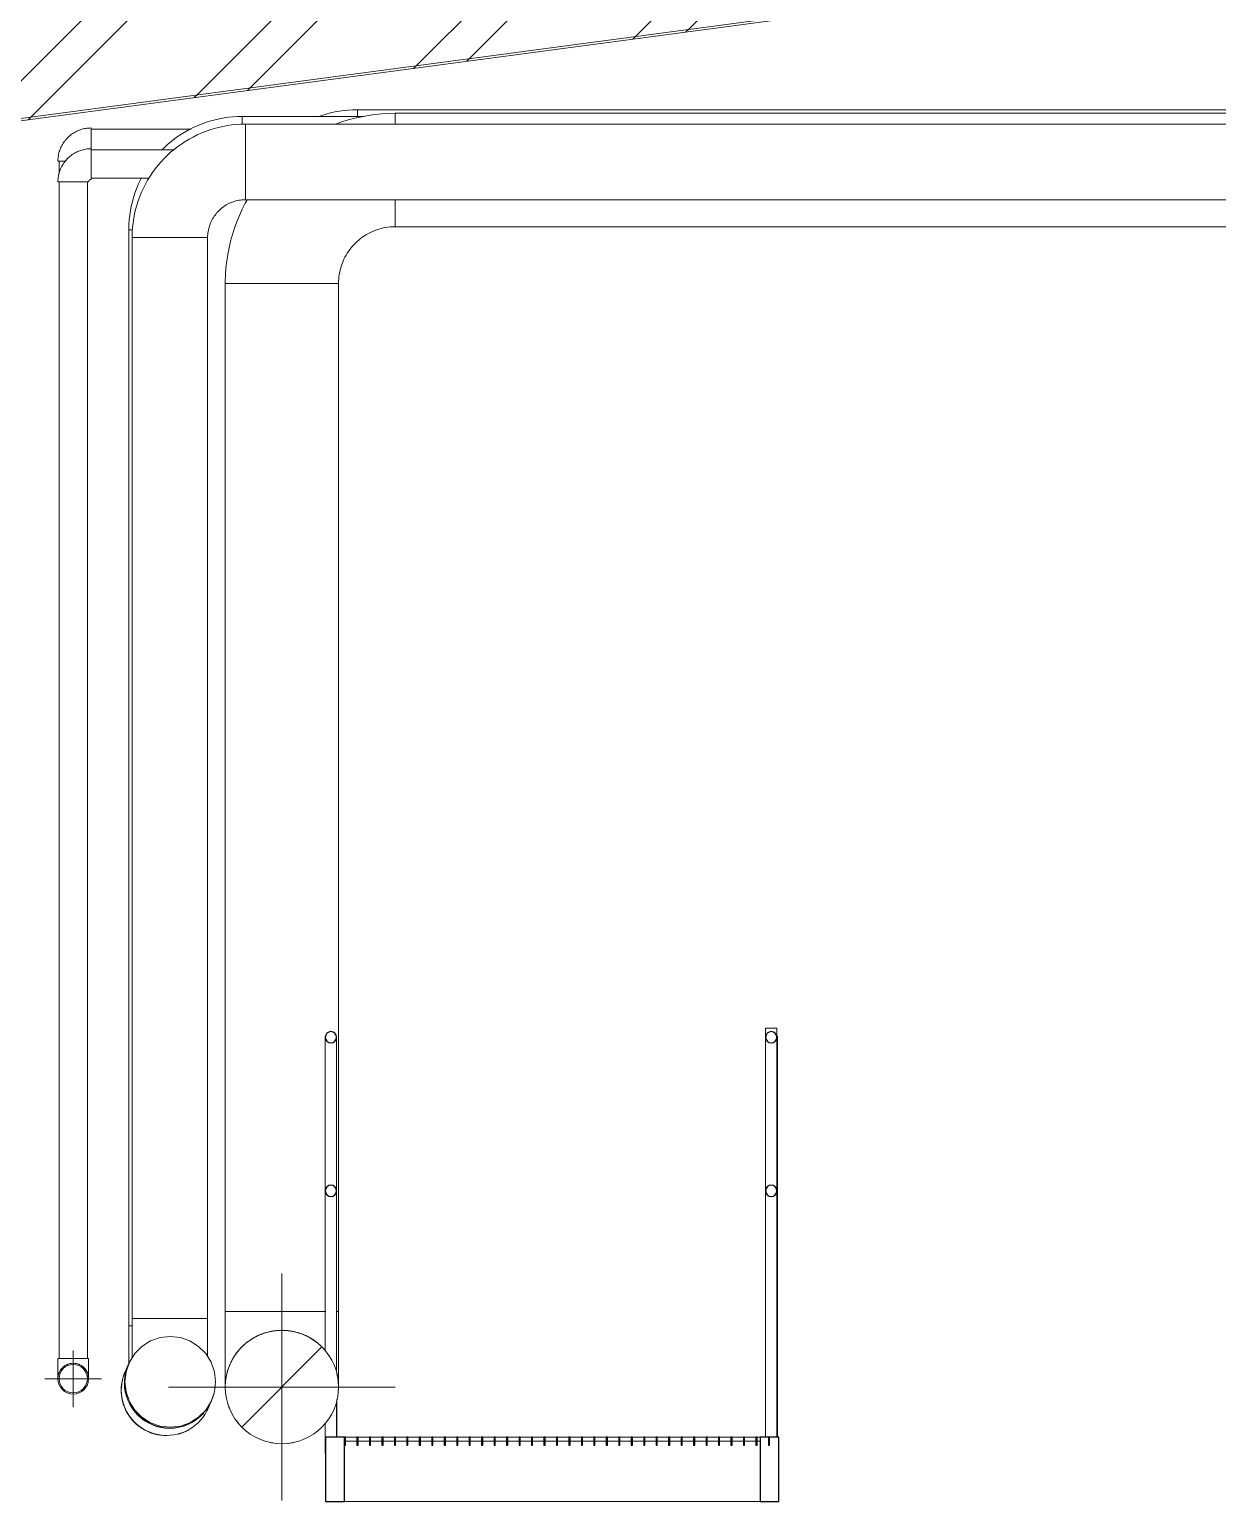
# Model space of a CAD drawing. Header units: centimetres. Extents: x -336 to 16318, y -437 to 1921.
# Drawn here: x 10612.6 to 10927.1, y 797.2 to 1186.7 of the extents above; entities that cross this region are included whole.
import ezdxf

# ---------------------------------------------------------------- set-up
doc = ezdxf.new("R2010")
doc.units = ezdxf.units.CM
for name, color, linetype, lineweight in [('A-FLOR-HRAL', 7, 'Continuous', 9), ('A-GENM', 7, 'Continuous', 9), ('M-HVAC-DUCT', 7, 'Continuous', 9), ('M-HVAC-DUCT-CNTR', 7, 'Continuous', 9), ('P-PIPE', 7, 'Continuous', 9), ('P-PIPE-CNTR', 7, 'Continuous', 9), ('S-BEAM', 7, 'Continuous', 9)]:
    doc.layers.add(name, color=color, linetype=linetype, lineweight=lineweight)
doc.layers.add('M-HVAC-DUCT-ANNO', color=7, linetype='Continuous', lineweight=9, true_color=0x007f00)
pattern_1 = [(45, (4466.597, 712), (-25.1447, 25.1447), []), (45, (4466.597, 750.1), (-25.1447, 25.1447), [])]

# ---------------------------------------------------------------- blocks, each defined once
blk = doc.blocks.new('Railings 47 - Railings 47-1807785-Section 7')
at = {"layer": 'A-FLOR-HRAL', "color": 8, "true_color": 0x808080}
for p, q in [((2830.67, 830.65), (2830.67, 830.92)), ((2830.67, 814.17), (2830.67, 824.3))]:
    blk.add_line(p, q, dxfattribs=at)
blk = doc.blocks.new('Railings 48 - Railings 47-1807835-Section 7')
at = {"layer": 'A-FLOR-HRAL', "color": 8, "true_color": 0x808080}
for p, q in [((2947.25, 912.32), (2947.25, 919.57)), ((2947.25, 887.95), (2947.25, 912.32)), ((2947.25, 814.17), (2947.25, 887.95))]:
    blk.add_line(p, q, dxfattribs=at)
at = {"layer": 'A-FLOR-HRAL', "color": 8, "true_color": 0x808080, "flags": 128}
for points in [[(2947.25, 912.32), (2947.25, 912.64), (2947.25, 912.96), (2947.25, 913.27), (2947.25, 913.59), (2947.25, 913.91), (2947.25, 914.22), (2947.25, 914.53), (2947.25, 914.83), (2947.25, 915.13), (2947.25, 915.43), (2947.25, 915.72), (2947.25, 916.01), (2947.25, 916.29), (2947.25, 916.57), (2947.25, 916.83), (2947.25, 917.09), (2947.25, 917.35), (2947.25, 917.59), (2947.25, 917.83), (2947.25, 918.06), (2947.25, 918.27), (2947.25, 918.48), (2947.25, 918.68), (2947.25, 918.87), (2947.25, 919.05), (2947.25, 919.22), (2947.25, 919.37), (2947.25, 919.52), (2947.25, 919.65), (2947.25, 919.77), (2947.25, 919.88), (2947.25, 919.98), (2947.25, 920.07), (2947.25, 920.14), (2947.25, 920.2), (2947.25, 920.25), (2947.25, 920.28), (2947.25, 920.31), (2947.25, 920.32), (2947.25, 920.32)], [(2947.25, 879.95), (2947.25, 879.96), (2947.25, 879.98), (2947.25, 880.01), (2947.25, 880.05), (2947.25, 880.11), (2947.25, 880.18), (2947.25, 880.26), (2947.25, 880.36), (2947.25, 880.47), (2947.25, 880.58), (2947.25, 880.71), (2947.25, 880.86), (2947.25, 881.01), (2947.25, 881.17), (2947.25, 881.35), (2947.25, 881.54), (2947.25, 881.73), (2947.25, 881.94), (2947.25, 882.15), (2947.25, 882.38), (2947.25, 882.61), (2947.25, 882.86), (2947.25, 883.11), (2947.25, 883.36), (2947.25, 883.63), (2947.25, 883.9), (2947.25, 884.18), (2947.25, 884.47), (2947.25, 884.76), (2947.25, 885.05), (2947.25, 885.35), (2947.25, 885.66), (2947.25, 885.97), (2947.25, 886.28), (2947.25, 886.59), (2947.25, 886.91), (2947.25, 887.23), (2947.25, 887.55), (2947.25, 887.87), (2947.25, 887.95)]]:
    blk.add_lwpolyline(points, dxfattribs=at)
blk = doc.blocks.new('M_RVR_Grating - 1_12 x 1_00-1794256-Section 7')
at = {"layer": 'A-GENM', "color": 8, "true_color": 0x808080}
blk.add_line((2942.67, 797.17), (2832.67, 797.17), dxfattribs=at)
blk = doc.blocks.new('M_RVR_Grating - 1_12 x 1_00-1792500-Section 7')
at = {"layer": 'A-GENM', "lineweight": 25}
for p, q in [((2832.67, 814.17), (2827.67, 814.17)), ((2827.67, 814.17), (2827.67, 797.17)), ((2832.97, 814.17), (2832.67, 814.17)), ((2832.67, 814.17), (2832.67, 812.07)), ((2832.67, 797.17), (2832.67, 814.17)), ((2832.97, 812.07), (2832.97, 814.17)), ((2836.27, 814.17), (2835.97, 814.17)), ((2835.97, 814.17), (2835.97, 812.07)), ((2836.27, 812.07), (2836.27, 814.17)), ((2839.57, 814.17), (2839.27, 814.17)), ((2839.27, 814.17), (2839.27, 812.07)), ((2839.57, 812.07), (2839.57, 814.17)), ((2842.87, 814.17), (2842.57, 814.17)), ((2842.57, 814.17), (2842.57, 812.07)), ((2842.87, 812.07), (2842.87, 814.17)), ((2846.17, 814.17), (2845.87, 814.17)), ((2845.87, 814.17), (2845.87, 812.07)), ((2846.17, 812.07), (2846.17, 814.17)), ((2849.47, 814.17), (2849.17, 814.17)), ((2849.17, 814.17), (2849.17, 812.07)), ((2849.47, 812.07), (2849.47, 814.17)), ((2852.77, 814.17), (2852.47, 814.17)), ((2852.47, 814.17), (2852.47, 812.07)), ((2852.77, 812.07), (2852.77, 814.17)), ((2856.07, 814.17), (2855.77, 814.17)), ((2855.77, 814.17), (2855.77, 812.07)), ((2856.07, 812.07), (2856.07, 814.17)), ((2859.37, 814.17), (2859.07, 814.17)), ((2859.07, 814.17), (2859.07, 812.07)), ((2859.37, 812.07), (2859.37, 814.17)), ((2862.67, 814.17), (2862.37, 814.17)), ((2862.37, 814.17), (2862.37, 812.07)), ((2862.67, 812.07), (2862.67, 814.17)), ((2865.97, 814.17), (2865.67, 814.17)), ((2865.67, 814.17), (2865.67, 812.07)), ((2865.97, 812.07), (2865.97, 814.17)), ((2869.27, 814.17), (2868.97, 814.17)), ((2868.97, 814.17), (2868.97, 812.07)), ((2869.27, 812.07), (2869.27, 814.17)), ((2872.57, 814.17), (2872.27, 814.17)), ((2872.27, 814.17), (2872.27, 812.07)), ((2872.57, 812.07), (2872.57, 814.17)), ((2875.87, 814.17), (2875.57, 814.17)), ((2875.57, 814.17), (2875.57, 812.07)), ((2875.87, 812.07), (2875.87, 814.17)), ((2879.17, 814.17), (2878.87, 814.17)), ((2878.87, 814.17), (2878.87, 812.07)), ((2879.17, 812.07), (2879.17, 814.17)), ((2882.47, 814.17), (2882.17, 814.17)), ((2882.17, 814.17), (2882.17, 812.07)), ((2882.47, 812.07), (2882.47, 814.17)), ((2885.77, 814.17), (2885.47, 814.17)), ((2885.47, 814.17), (2885.47, 812.07)), ((2885.77, 812.07), (2885.77, 814.17)), ((2889.07, 814.17), (2888.77, 814.17)), ((2888.77, 814.17), (2888.77, 812.07)), ((2889.07, 812.07), (2889.07, 814.17)), ((2892.37, 814.17), (2892.07, 814.17)), ((2892.07, 814.17), (2892.07, 812.07)), ((2892.37, 812.07), (2892.37, 814.17)), ((2895.67, 814.17), (2895.37, 814.17)), ((2895.37, 814.17), (2895.37, 812.07)), ((2895.67, 812.07), (2895.67, 814.17)), ((2898.97, 814.17), (2898.67, 814.17)), ((2898.67, 814.17), (2898.67, 812.07)), ((2898.97, 812.07), (2898.97, 814.17)), ((2902.27, 814.17), (2901.97, 814.17)), ((2901.97, 814.17), (2901.97, 812.07)), ((2902.27, 812.07), (2902.27, 814.17)), ((2905.57, 814.17), (2905.27, 814.17)), ((2905.27, 814.17), (2905.27, 812.07)), ((2905.57, 812.07), (2905.57, 814.17)), ((2908.87, 814.17), (2908.57, 814.17)), ((2908.57, 814.17), (2908.57, 812.07)), ((2908.87, 812.07), (2908.87, 814.17)), ((2912.17, 814.17), (2911.87, 814.17)), ((2911.87, 814.17), (2911.87, 812.07)), ((2912.17, 812.07), (2912.17, 814.17)), ((2915.47, 814.17), (2915.17, 814.17)), ((2915.17, 814.17), (2915.17, 812.07)), ((2915.47, 812.07), (2915.47, 814.17)), ((2918.77, 814.17), (2918.47, 814.17)), ((2918.47, 814.17), (2918.47, 812.07)), ((2918.77, 812.07), (2918.77, 814.17)), ((2922.07, 814.17), (2921.77, 814.17)), ((2921.77, 814.17), (2921.77, 812.07)), ((2922.07, 812.07), (2922.07, 814.17)), ((2925.37, 814.17), (2925.07, 814.17)), ((2925.07, 814.17), (2925.07, 812.07)), ((2925.37, 812.07), (2925.37, 814.17)), ((2928.67, 814.17), (2928.37, 814.17)), ((2928.37, 814.17), (2928.37, 812.07)), ((2928.67, 812.07), (2928.67, 814.17)), ((2931.97, 814.17), (2931.67, 814.17)), ((2931.67, 814.17), (2931.67, 812.07)), ((2931.97, 812.07), (2931.97, 814.17)), ((2935.27, 814.17), (2934.97, 814.17)), ((2934.97, 814.17), (2934.97, 812.07)), ((2935.27, 812.07), (2935.27, 814.17)), ((2938.57, 814.17), (2938.27, 814.17)), ((2938.27, 814.17), (2938.27, 812.07)), ((2938.57, 812.07), (2938.57, 814.17)), ((2941.87, 814.17), (2941.57, 814.17)), ((2941.57, 814.17), (2941.57, 812.07)), ((2941.87, 812.07), (2941.87, 814.17)), ((2947.67, 814.17), (2942.67, 814.17)), ((2942.67, 814.17), (2942.67, 797.17)), ((2945.17, 814.17), (2944.87, 814.17)), ((2944.87, 814.17), (2944.87, 812.07)), ((2945.17, 812.07), (2945.17, 814.17)), ((2947.67, 797.17), (2947.67, 814.17)), ((2832.67, 812.07), (2832.97, 812.07)), ((2835.97, 812.07), (2836.27, 812.07)), ((2839.27, 812.07), (2839.57, 812.07)), ((2842.57, 812.07), (2842.87, 812.07)), ((2845.87, 812.07), (2846.17, 812.07)), ((2849.17, 812.07), (2849.47, 812.07)), ((2852.47, 812.07), (2852.77, 812.07)), ((2855.77, 812.07), (2856.07, 812.07)), ((2859.07, 812.07), (2859.37, 812.07)), ((2862.37, 812.07), (2862.67, 812.07)), ((2865.67, 812.07), (2865.97, 812.07)), ((2868.97, 812.07), (2869.27, 812.07)), ((2872.27, 812.07), (2872.57, 812.07)), ((2875.57, 812.07), (2875.87, 812.07)), ((2878.87, 812.07), (2879.17, 812.07)), ((2882.17, 812.07), (2882.47, 812.07)), ((2885.47, 812.07), (2885.77, 812.07)), ((2888.77, 812.07), (2889.07, 812.07)), ((2892.07, 812.07), (2892.37, 812.07)), ((2895.37, 812.07), (2895.67, 812.07)), ((2898.67, 812.07), (2898.97, 812.07)), ((2901.97, 812.07), (2902.27, 812.07)), ((2905.27, 812.07), (2905.57, 812.07)), ((2908.57, 812.07), (2908.87, 812.07)), ((2911.87, 812.07), (2912.17, 812.07)), ((2915.17, 812.07), (2915.47, 812.07)), ((2918.47, 812.07), (2918.77, 812.07)), ((2921.77, 812.07), (2922.07, 812.07)), ((2925.07, 812.07), (2925.37, 812.07)), ((2928.37, 812.07), (2928.67, 812.07)), ((2931.67, 812.07), (2931.97, 812.07)), ((2934.97, 812.07), (2935.27, 812.07)), ((2938.27, 812.07), (2938.57, 812.07)), ((2941.57, 812.07), (2941.87, 812.07)), ((2944.87, 812.07), (2945.17, 812.07)), ((2827.67, 797.17), (2832.67, 797.17)), ((2942.67, 797.17), (2947.67, 797.17))]:
    blk.add_line(p, q, dxfattribs=at)
at = {"layer": 'A-GENM', "color": 8, "true_color": 0x808080}
for p, q in [((2835.97, 814.17), (2832.98, 814.17)), ((2839.27, 814.17), (2836.27, 814.17)), ((2842.53, 814.17), (2839.57, 814.17)), ((2845.87, 814.17), (2842.93, 814.17)), ((2849.17, 814.17), (2846.17, 814.17)), ((2852.47, 814.17), (2849.47, 814.17)), ((2855.66, 814.17), (2852.87, 814.17)), ((2859.07, 814.17), (2856.07, 814.17)), ((2862.37, 814.17), (2859.37, 814.17)), ((2865.6, 814.17), (2862.67, 814.17)), ((2868.97, 814.17), (2866, 814.17)), ((2872.27, 814.17), (2869.27, 814.17)), ((2875.55, 814.17), (2872.57, 814.17)), ((2878.87, 814.17), (2875.95, 814.17)), ((2882.17, 814.17), (2879.17, 814.17)), ((2885.47, 814.17), (2882.47, 814.17)), ((2888.77, 814.17), (2885.77, 814.17)), ((2892.07, 814.17), (2889.07, 814.17)), ((2895.37, 814.17), (2892.37, 814.17)), ((2898.62, 814.17), (2895.67, 814.17)), ((2901.97, 814.17), (2899.02, 814.17)), ((2905.27, 814.17), (2902.27, 814.17)), ((2908.57, 814.17), (2905.57, 814.17)), ((2911.87, 814.17), (2908.96, 814.17)), ((2915.17, 814.17), (2912.17, 814.17)), ((2918.47, 814.17), (2915.47, 814.17)), ((2921.69, 814.17), (2918.77, 814.17)), ((2925.07, 814.17), (2922.09, 814.17)), ((2928.37, 814.17), (2925.37, 814.17)), ((2931.64, 814.17), (2928.67, 814.17)), ((2934.97, 814.17), (2932.04, 814.17)), ((2938.27, 814.17), (2935.27, 814.17)), ((2941.57, 814.17), (2938.57, 814.17)), ((2942.67, 814.17), (2941.98, 814.17)), ((2832.98, 813.17), (2835.97, 813.17)), ((2836.27, 813.17), (2839.27, 813.17)), ((2839.57, 813.17), (2842.53, 813.17)), ((2842.93, 813.17), (2845.87, 813.17)), ((2846.17, 813.17), (2849.17, 813.17)), ((2849.47, 813.17), (2852.47, 813.17)), ((2852.87, 813.17), (2855.66, 813.17)), ((2856.07, 813.17), (2859.07, 813.17)), ((2859.37, 813.17), (2862.37, 813.17)), ((2862.67, 813.17), (2865.6, 813.17)), ((2866, 813.17), (2868.97, 813.17)), ((2869.27, 813.17), (2872.27, 813.17)), ((2872.57, 813.17), (2875.55, 813.17)), ((2875.95, 813.17), (2878.87, 813.17)), ((2879.17, 813.17), (2882.17, 813.17)), ((2882.47, 813.17), (2885.47, 813.17)), ((2885.77, 813.17), (2888.77, 813.17)), ((2889.07, 813.17), (2892.07, 813.17)), ((2892.37, 813.17), (2895.37, 813.17)), ((2895.67, 813.17), (2898.62, 813.17)), ((2899.02, 813.17), (2901.97, 813.17)), ((2902.27, 813.17), (2905.27, 813.17)), ((2905.57, 813.17), (2908.57, 813.17)), ((2908.96, 813.17), (2911.87, 813.17)), ((2912.17, 813.17), (2915.17, 813.17)), ((2915.47, 813.17), (2918.47, 813.17)), ((2918.77, 813.17), (2921.69, 813.17)), ((2922.09, 813.17), (2925.07, 813.17)), ((2925.37, 813.17), (2928.37, 813.17)), ((2928.67, 813.17), (2931.64, 813.17)), ((2932.04, 813.17), (2934.97, 813.17)), ((2935.27, 813.17), (2938.27, 813.17)), ((2938.57, 813.17), (2941.57, 813.17)), ((2941.98, 813.17), (2942.67, 813.17)), ((2942.67, 797.17), (2832.67, 797.17))]:
    blk.add_line(p, q, dxfattribs=at)
blk = doc.blocks.new('Railings 51 - Railings 41-1808085-Section 7')
at = {"layer": 'A-FLOR-HRAL', "color": 8, "true_color": 0x808080}
for p, q in [((2944.14, 922.4), (2944.14, 920.33)), ((2945.64, 922.4), (2944.14, 922.4)), ((2944.14, 920.33), (2944.14, 814.17)), ((2944.19, 920.33), (2944.14, 920.33)), ((2947.14, 922.4), (2945.64, 922.4)), ((2947.14, 920.33), (2947.09, 920.33)), ((2947.14, 920.33), (2947.14, 922.4)), ((2947.14, 814.17), (2947.14, 920.33))]:
    blk.add_line(p, q, dxfattribs=at)
at = {"layer": 'A-FLOR-HRAL', "lineweight": 25}
for centre, start, end in [((2945.64, 920), 90, 270), ((2945.64, 920), 270, 90), ((2945.64, 879.38), 90, 270), ((2945.64, 879.38), 270, 90)]:
    blk.add_arc(centre, 1.5, start, end, dxfattribs=at)
blk = doc.blocks.new('Railings 55 - Railings 41-1808255-Section 7')
at = {"layer": 'A-FLOR-HRAL', "color": 8, "true_color": 0x808080}
for p, q in [((2827.57, 920.33), (2827.57, 836.94)), ((2827.62, 920.33), (2827.57, 920.33)), ((2830.57, 920.33), (2830.52, 920.33)), ((2830.57, 831.36), (2830.57, 920.33)), ((2830.57, 814.17), (2830.57, 823.57)), ((2827.57, 818), (2827.57, 809.88)), ((2827.57, 809.88), (2827.62, 809.88))]:
    blk.add_line(p, q, dxfattribs=at)
at = {"layer": 'A-FLOR-HRAL', "lineweight": 25}
for centre, start, end in [((2829.07, 920), 90, 270), ((2829.07, 920), 270, 90), ((2829.07, 879.38), 90, 270), ((2829.07, 879.38), 270, 90)]:
    blk.add_arc(centre, 1.5, start, end, dxfattribs=at)
blk = doc.blocks.new('PQ_RVR_EST-01_ZZ_ZZ_MO_T_A_rvt-2-Section 7')
at = {"layer": 'S-BEAM', "true_color": 0xc0c0c0}
h = blk.add_hatch(dxfattribs=at)
h.set_pattern_fill('FP_24', color=9, style=0, pattern_type=2)
h.set_pattern_definition(pattern_1)
h.paths.add_polyline_path([(2197.4, 1089.75), (4131.5, 1347.84), (4131.5, 1440.56), (2180.36, 1217.45), (2188.21, 1158.64)])
h = blk.add_hatch(dxfattribs=at)
h.set_pattern_fill('FP_24', color=9, style=0, pattern_type=2)
h.set_pattern_definition(pattern_1)
h.paths.add_polyline_path([(2197.48, 1089.17), (2198.94, 1089.37), (2198.94, 1089.95), (2197.4, 1089.75)])
h.paths.add_polyline_path([(2199.52, 1089.44), (4131.5, 1347.25), (4131.5, 1347.84), (2199.52, 1090.03)])
at = {"layer": 'S-BEAM'}
for p, q in [((4131.5, 1347.84), (2199.52, 1090.03)), ((4131.5, 1347.25), (2199.52, 1089.44))]:
    blk.add_line(p, q, dxfattribs=at)
at = {"layer": 'A-FLOR-HRAL', "lineweight": 25}
for name in ['Railings 55 - Railings 41-1808255-Section 7', 'Railings 51 - Railings 41-1808085-Section 7', 'Railings 48 - Railings 47-1807835-Section 7', 'Railings 47 - Railings 47-1807785-Section 7']:
    blk.add_blockref(name, (0, 0), dxfattribs=at)
at = {"layer": 'A-GENM', "lineweight": 25}
for name in ['M_RVR_Grating - 1_12 x 1_00-1792500-Section 7', 'M_RVR_Grating - 1_12 x 1_00-1794256-Section 7']:
    blk.add_blockref(name, (0, 0), dxfattribs=at)
blk = doc.blocks.new('M_Round Tee - Tee-1613533-Section 7')
at = {"layer": 'M-HVAC-DUCT', "color": 6, "true_color": 0xff00ff}
for points in [[(2811.66, 841.8), (2811.79, 841.84), (2811.93, 841.88), (2812.06, 841.92)], [(2813.57, 842.25), (2813.75, 842.28), (2813.93, 842.31), (2814.11, 842.34)], [(2818.07, 842.34), (2818.25, 842.31), (2818.43, 842.28), (2818.61, 842.25)], [(2820.12, 841.92), (2820.26, 841.88), (2820.39, 841.84), (2820.52, 841.8)], [(2809.64, 841.01), (2809.74, 841.06), (2809.84, 841.1), (2809.95, 841.15)], [(2822.23, 841.15), (2822.34, 841.1), (2822.44, 841.06), (2822.54, 841.01)]]:
    blk.add_open_spline(points, degree=3, dxfattribs=at)
blk = doc.blocks.new('M_Round Elbow - 1 D-1426877-Section 7')
at = {"layer": 'M-HVAC-DUCT', "color": 6, "true_color": 0xff00ff}
for p, q in [((2836.09, 1163.68), (2836.09, 1165.43)), ((2806.73, 1141.59), (2806.59, 1140.87))]:
    blk.add_line(p, q, dxfattribs=at)
at = {"layer": 'M-HVAC-DUCT', "color": 6, "true_color": 0xff00ff, "flags": 128}
blk.add_lwpolyline([(2836.09, 1165.43), (2834.89, 1165.41), (2833.69, 1165.34), (2832.5, 1165.22), (2831.31, 1165.05), (2830.13, 1164.84), (2828.96, 1164.57), (2827.8, 1164.27), (2826.65, 1163.91), (2825.88, 1163.64)], dxfattribs=at)
blk = doc.blocks.new('M_Round Tee - Standard-1645224-Section 7')
at = {"layer": 'M-HVAC-DUCT', "color": 6, "true_color": 0xff00ff}
for p, q in [((2775.57, 843.64), (2775.57, 833.64)), ((2774.59, 831.48), (2774.56, 831.41)), ((2796.55, 821.8), (2796.58, 821.86))]:
    blk.add_line(p, q, dxfattribs=at)
for centre, major_axis, ratio, start_param, end_param in [((2785.57, 843.64), (10, 0), 0.002284, 3.010234, 3.140594), ((2785.57, 843.64), (10, 0), 0.002284, 2.745086, 2.878795), ((2785.56, 826.6), (-11, 4.81), 0.999997, 6.171764, 6.695363), ((2785.59, 826.67), (-11, 4.81), 0.999997, 6.171764, 6.695363), ((2785.56, 826.6), (-11, 4.81), 0.999997, 0.412177, 1.721174), ((2785.59, 826.67), (-11, 4.81), 0.999997, 0.412177, 1.982974), ((2785.59, 826.67), (-11, 4.81), 0.999997, 1.982974, 3.216955), ((2785.56, 826.6), (-11, 4.81), 0.999997, 3.036576, 3.219707), ((2785.56, 826.6), (-11, 4.81), 0.999997, 1.722343, 1.982974), ((2785.56, 826.6), (-11, 4.81), 0.999997, 2.244773, 2.506114)]:
    blk.add_ellipse(centre, major_axis=major_axis, ratio=ratio, start_param=start_param, end_param=end_param, dxfattribs=at)
blk = doc.blocks.new('M_Round Elbow - 1 D-V80-Section 7')
at = {"layer": 'M-HVAC-DUCT', "color": 6, "true_color": 0xff00ff}
for p, q in [((2805.57, 1161.56), (2805.57, 1163.64)), ((2775.57, 1133.64), (2776.56, 1133.64))]:
    blk.add_line(p, q, dxfattribs=at)
at = {"layer": 'M-HVAC-DUCT', "color": 6, "true_color": 0xff00ff, "flags": 128}
for points in [[(2805.57, 1163.64), (2804.37, 1163.61), (2803.17, 1163.54), (2801.98, 1163.42), (2800.79, 1163.25), (2799.61, 1163.04), (2798.44, 1162.78), (2797.28, 1162.47), (2796.13, 1162.11), (2795, 1161.71), (2793.89, 1161.27), (2792.79, 1160.78), (2791.72, 1160.25), (2790.66, 1159.67), (2789.64, 1159.06), (2788.63, 1158.4), (2787.65, 1157.7), (2786.71, 1156.96), (2785.79, 1156.19), (2784.9, 1155.38), (2784.28, 1154.77)], [(2778.85, 1147.27), (2778.57, 1146.71), (2778.07, 1145.62), (2777.61, 1144.51), (2777.2, 1143.38), (2776.83, 1142.24), (2776.51, 1141.08), (2776.23, 1139.91), (2776.01, 1138.74), (2775.83, 1137.55), (2775.69, 1136.36), (2775.61, 1135.16), (2775.57, 1133.96), (2775.57, 1133.64)]]:
    blk.add_lwpolyline(points, dxfattribs=at)
blk = doc.blocks.new('Cobre - Codo - CO - Codo-1454829-Section 7')
at = {"layer": 'P-PIPE', "color": 6, "true_color": 0xff00ff}
for p, q in [((2765.57, 1156.52), (2765.57, 1160.59)), ((2765.57, 1155.08), (2765.57, 1156.52)), ((2756.79, 1151.82), (2758.81, 1151.82))]:
    blk.add_line(p, q, dxfattribs=at)
at = {"layer": 'P-PIPE', "color": 6, "true_color": 0xff00ff, "flags": 128}
blk.add_lwpolyline([(2765.57, 1160.59), (2765.22, 1160.58), (2764.87, 1160.56), (2764.52, 1160.53), (2764.17, 1160.48), (2763.83, 1160.42), (2763.48, 1160.34), (2763.14, 1160.25), (2762.81, 1160.14), (2762.48, 1160.03), (2762.15, 1159.9), (2761.83, 1159.75), (2761.52, 1159.6), (2761.21, 1159.43), (2760.91, 1159.25), (2760.61, 1159.06), (2760.33, 1158.85), (2760.05, 1158.64), (2759.78, 1158.41), (2759.52, 1158.18), (2759.27, 1157.93), (2759.03, 1157.67), (2758.81, 1157.41), (2758.59, 1157.13), (2758.38, 1156.85), (2758.18, 1156.56), (2758, 1156.26), (2757.83, 1155.95), (2757.67, 1155.64), (2757.52, 1155.32), (2757.39, 1155), (2757.27, 1154.67), (2757.16, 1154.33), (2757.07, 1153.99), (2756.99, 1153.65), (2756.92, 1153.31), (2756.87, 1152.96), (2756.83, 1152.61), (2756.8, 1152.26), (2756.79, 1151.91), (2756.79, 1151.82)], dxfattribs=at)
blk = doc.blocks.new('Cobre - Tee - CO - Tee-1388715-Section 7')
at = {"layer": 'P-PIPE', "color": 6, "true_color": 0xff00ff}
for p, q in [((2756.79, 835.02), (2756.79, 829.68)), ((2760.86, 835.02), (2756.79, 835.02)), ((2764.93, 835.02), (2760.86, 835.02)), ((2764.93, 829.68), (2764.93, 835.02))]:
    blk.add_line(p, q, dxfattribs=at)
for start, end in [(90, 180), (360, 90), (180, 270), (270, 360)]:
    blk.add_arc((2760.86, 829.68), 4.07, start, end, dxfattribs=at)
for points, knots in [([(2759.61, 833.55), (2759.54, 833.53), (2759.41, 833.48), (2759.23, 833.41), (2759.08, 833.34), (2758.99, 833.29), (2758.96, 833.28)], [0.16666667, 0.16666667, 0.16666667, 0.16666667, 0.19444444, 0.22222222, 0.25, 0.26390793, 0.26390793, 0.26390793, 0.26390793]), ([(2762.77, 833.28), (2762.74, 833.29), (2762.65, 833.34), (2762.5, 833.41), (2762.31, 833.48), (2762.18, 833.53), (2762.12, 833.55)], [0.73609207, 0.73609207, 0.73609207, 0.73609207, 0.75, 0.77777778, 0.80555556, 0.83333333, 0.83333333, 0.83333333, 0.83333333]), ([(2756.91, 830.64), (2756.89, 830.57), (2756.82, 830.26), (2756.79, 829.93), (2756.79, 829.68)], [0.8242744, 0.8242744, 0.8242744, 0.8242744, 0.8611111, 1, 1, 1, 1]), ([(2757.29, 831.64), (2757.21, 831.49), (2757.1, 831.24), (2757.01, 830.99), (2756.98, 830.89)], [0.63571, 0.63571, 0.63571, 0.63571, 0.7222222, 0.7777778, 0.7777778, 0.7777778, 0.7777778]), ([(2758.71, 833.13), (2758.65, 833.1), (2758.55, 833.03), (2758.4, 832.92), (2758.21, 832.77), (2757.82, 832.42), (2757.55, 832.07), (2757.39, 831.81)], [0.3055556, 0.3055556, 0.3055556, 0.3055556, 0.3333333, 0.3611111, 0.3888889, 0.4444444, 0.6023897, 0.6023897, 0.6023897, 0.6023897]), ([(2764.33, 831.81), (2764.29, 831.88), (2764.17, 832.05), (2763.98, 832.31), (2763.74, 832.56), (2763.52, 832.77), (2763.33, 832.92), (2763.18, 833.03), (2763.07, 833.1), (2763.02, 833.13)], [0.3976103, 0.3976103, 0.3976103, 0.3976103, 0.4444444, 0.5, 0.5555556, 0.6111111, 0.6388889, 0.6666667, 0.6944444, 0.6944444, 0.6944444, 0.6944444]), ([(2764.75, 830.89), (2764.69, 831.09), (2764.59, 831.34), (2764.46, 831.58), (2764.43, 831.64)], [0.2222222, 0.2222222, 0.2222222, 0.2222222, 0.3333333, 0.36429, 0.36429, 0.36429, 0.36429]), ([(2764.93, 829.68), (2764.93, 829.88), (2764.91, 830.21), (2764.85, 830.52), (2764.82, 830.64)], [0, 0, 0, 0, 0.1111111, 0.1757256, 0.1757256, 0.1757256, 0.1757256])]:
    blk.add_open_spline(points, degree=3, knots=knots, dxfattribs=at)
for points in [[(2760.86, 833.75), (2760.57, 833.75), (2760.29, 833.72), (2760.01, 833.66)], [(2761.72, 833.66), (2761.44, 833.72), (2761.16, 833.75), (2760.86, 833.75)]]:
    blk.add_open_spline(points, degree=3, dxfattribs=at)
blk = doc.blocks.new('Cobre - Codo - CO - Codo-V81-Section 7')
at = {"layer": 'P-PIPE', "color": 6, "true_color": 0xff00ff}
for p, q in [((2765.57, 1151.02), (2765.57, 1155.09)), ((2765.57, 1146.95), (2765.57, 1151.02)), ((2756.79, 1146.32), (2760.86, 1146.32)), ((2760.86, 1146.32), (2764.93, 1146.32)), ((2764.79, 1146.32), (2764.93, 1146.32)), ((2765.57, 1146.95), (2765.57, 1147.09))]:
    blk.add_line(p, q, dxfattribs=at)
at = {"layer": 'P-PIPE', "color": 6, "true_color": 0xff00ff, "flags": 128}
for points in [[(2765.57, 1155.09), (2765.22, 1155.08), (2764.87, 1155.06), (2764.52, 1155.03), (2764.17, 1154.98), (2763.83, 1154.92), (2763.48, 1154.84), (2763.14, 1154.75), (2762.81, 1154.64), (2762.48, 1154.53), (2762.15, 1154.4), (2761.83, 1154.25), (2761.52, 1154.1), (2761.21, 1153.93), (2760.91, 1153.75), (2760.61, 1153.56), (2760.33, 1153.35), (2760.05, 1153.14), (2759.78, 1152.91), (2759.52, 1152.68), (2759.27, 1152.43), (2759.03, 1152.17), (2758.81, 1151.91), (2758.59, 1151.63), (2758.38, 1151.35), (2758.18, 1151.06), (2758, 1150.76), (2757.83, 1150.45), (2757.67, 1150.14), (2757.52, 1149.82), (2757.39, 1149.5), (2757.27, 1149.17), (2757.16, 1148.83), (2757.07, 1148.49), (2756.99, 1148.15), (2756.92, 1147.81), (2756.87, 1147.46), (2756.83, 1147.11), (2756.8, 1146.76), (2756.79, 1146.41), (2756.79, 1146.32)], [(2764.93, 1146.32), (2764.93, 1146.34), (2764.94, 1146.37), (2764.94, 1146.39), (2764.94, 1146.42), (2764.95, 1146.44), (2764.95, 1146.47), (2764.96, 1146.49), (2764.97, 1146.52), (2764.97, 1146.54), (2764.98, 1146.56), (2764.99, 1146.59), (2765.01, 1146.61), (2765.02, 1146.63), (2765.03, 1146.65), (2765.04, 1146.67), (2765.06, 1146.69), (2765.07, 1146.71), (2765.09, 1146.73), (2765.11, 1146.75), (2765.13, 1146.77), (2765.14, 1146.79), (2765.16, 1146.8), (2765.18, 1146.82), (2765.2, 1146.84), (2765.23, 1146.85), (2765.25, 1146.86), (2765.27, 1146.88), (2765.29, 1146.89), (2765.31, 1146.9), (2765.34, 1146.91), (2765.36, 1146.92), (2765.39, 1146.92), (2765.41, 1146.93), (2765.44, 1146.94), (2765.46, 1146.94), (2765.49, 1146.94), (2765.51, 1146.95), (2765.54, 1146.95), (2765.56, 1146.95), (2765.57, 1146.95)]]:
    blk.add_lwpolyline(points, dxfattribs=at)
blk = doc.blocks.new('M_Round Tee - Standard-V82-Section 7')
at = {"layer": 'M-HVAC-DUCT', "color": 6, "true_color": 0xff00ff}
for p, q in [((2776.43, 845.59), (2776.43, 835.23)), ((2796.43, 835.52), (2796.43, 845.59)), ((2775.45, 833.43), (2775.42, 833.37)), ((2797.41, 823.75), (2797.44, 823.82))]:
    blk.add_line(p, q, dxfattribs=at)
for centre, major_axis, ratio, start_param, end_param in [((2786.43, 845.59), (10, 0), 0.002284, 3.010234, 3.140594), ((2786.43, 845.59), (10, 0), 0.002284, 2.618285, 2.878795), ((2786.43, 845.59), (10, 0), 0.002284, 2.356339, 2.616995), ((2786.43, 845.59), (10, 0), 0.002284, 2.094468, 2.355196), ((2786.43, 845.59), (10, 0), 0.002284, 1.832622, 2.093396), ((2786.43, 845.59), (10, 0), 0.002284, 1.570787, 1.831597), ((2786.43, 845.59), (10, 0), 0.002284, 1.308955, 1.569798), ((2786.43, 845.59), (10, 0), 0.002284, 1.047122, 1.307998), ((2786.43, 845.59), (10, 0), 0.002284, 0.785281, 1.046199), ((2786.43, 845.59), (10, 0), 0.002284, 0.523416, 0.784399), ((2786.43, 845.59), (10, 0), 0.002284, 0.261477, 0.5226), ((2786.43, 845.59), (10, 0), 0.002284, 0, 0.260801), ((2786.41, 828.56), (-11, 4.81), 0.999997, 6.247522, 6.695363), ((2786.44, 828.63), (-11, 4.81), 0.999997, 6.250548, 6.695363), ((2786.41, 828.56), (-11, 4.81), 0.999997, 0.412177, 1.982974), ((2786.44, 828.63), (-11, 4.81), 0.999997, 0.412177, 1.982974), ((2786.41, 828.56), (-11, 4.81), 0.999997, 2.982754, 3.030171), ((2786.44, 828.63), (-11, 4.81), 0.999997, 3.124602, 3.291971), ((2786.41, 828.56), (-11, 4.81), 0.999997, 3.141593, 3.255453), ((2786.41, 828.56), (-11, 4.81), 0.999997, 1.982974, 2.828293), ((2786.44, 828.63), (-11, 4.81), 0.999997, 1.982974, 2.768372)]:
    blk.add_ellipse(centre, major_axis=major_axis, ratio=ratio, start_param=start_param, end_param=end_param, dxfattribs=at)
blk.add_open_spline([(2776.43, 835.23), (2776.43, 835.24), (2776.45, 835.28), (2776.52, 835.38), (2776.57, 835.44), (2776.6, 835.48)], degree=3, knots=[0, 0, 0, 0, 0.0555556, 0.0833333, 0.1111111, 0.1111111, 0.1111111, 0.1111111], dxfattribs=at)
blk = doc.blocks.new('M_Round Elbow - 1 D-V83-Section 7')
at = {"layer": 'M-HVAC-DUCT', "color": 6, "true_color": 0xff00ff}
for p, q in [((2806.43, 1151.59), (2806.43, 1161.59)), ((2806.43, 1141.59), (2806.43, 1151.59)), ((2776.43, 1131.59), (2786.43, 1131.59)), ((2786.43, 1131.59), (2796.43, 1131.59))]:
    blk.add_line(p, q, dxfattribs=at)
at = {"layer": 'M-HVAC-DUCT', "color": 6, "true_color": 0xff00ff, "flags": 128}
for points in [[(2806.43, 1161.59), (2805.23, 1161.57), (2804.03, 1161.5), (2802.83, 1161.38), (2801.65, 1161.21), (2800.47, 1160.99), (2799.29, 1160.73), (2798.13, 1160.42), (2796.99, 1160.07), (2795.86, 1159.67), (2794.74, 1159.22), (2793.65, 1158.74), (2792.57, 1158.2), (2791.52, 1157.63), (2790.49, 1157.01), (2789.49, 1156.35), (2788.51, 1155.66), (2787.56, 1154.92), (2786.64, 1154.15), (2785.76, 1153.34), (2784.9, 1152.49), (2784.09, 1151.62), (2783.3, 1150.71), (2782.56, 1149.77), (2781.85, 1148.8), (2781.18, 1147.8), (2780.55, 1146.78), (2779.97, 1145.73), (2779.42, 1144.66), (2778.92, 1143.57), (2778.46, 1142.46), (2778.05, 1141.34), (2777.69, 1140.19), (2777.36, 1139.04), (2777.09, 1137.87), (2776.86, 1136.69), (2776.68, 1135.51), (2776.55, 1134.31), (2776.46, 1133.12), (2776.43, 1131.92), (2776.43, 1131.59)], [(2796.43, 1131.59), (2796.43, 1131.99), (2796.46, 1132.39), (2796.5, 1132.79), (2796.55, 1133.19), (2796.62, 1133.58), (2796.71, 1133.97), (2796.81, 1134.36), (2796.93, 1134.74), (2797.07, 1135.12), (2797.21, 1135.49), (2797.38, 1135.85), (2797.56, 1136.21), (2797.75, 1136.56), (2797.95, 1136.9), (2798.17, 1137.24), (2798.4, 1137.56), (2798.65, 1137.88), (2798.91, 1138.19), (2799.18, 1138.48), (2799.46, 1138.77), (2799.75, 1139.04), (2800.05, 1139.3), (2800.37, 1139.55), (2800.69, 1139.78), (2801.02, 1140.01), (2801.36, 1140.22), (2801.71, 1140.41), (2802.07, 1140.59), (2802.43, 1140.76), (2802.8, 1140.91), (2803.18, 1141.05), (2803.56, 1141.17), (2803.94, 1141.28), (2804.33, 1141.37), (2804.73, 1141.45), (2805.12, 1141.51), (2805.52, 1141.55), (2805.92, 1141.58), (2806.32, 1141.59), (2806.43, 1141.59)]]:
    blk.add_lwpolyline(points, dxfattribs=at)
blk = doc.blocks.new('M_Round Tee - Standard-534097-Section 7')
at = {"layer": 'M-HVAC-DUCT', "color": 6, "true_color": 0xff00ff}
for p, q in [((2801.09, 847.47), (2801.09, 827.47)), ((2816.09, 847.47), (2801.09, 847.47)), ((2827.68, 847.47), (2816.09, 847.47)), ((2831.09, 847.47), (2830.58, 847.47)), ((2831.09, 827.47), (2831.09, 847.47))]:
    blk.add_line(p, q, dxfattribs=at)
for points, knots in [([(2808.81, 840.58), (2809.15, 840.77), (2809.94, 841.17), (2811.04, 841.61), (2811.8, 841.84), (2812.06, 841.91)], [0.7243421, 0.7243421, 0.7243421, 0.7243421, 0.7692308, 0.8269231, 0.8557692, 0.8557692, 0.8557692, 0.8557692]), ([(2812.47, 842.02), (2812.59, 842.05), (2812.98, 842.14), (2813.63, 842.27), (2814.71, 842.42), (2815.54, 842.46), (2816.09, 842.47)], [0.8712478, 0.8712478, 0.8712478, 0.8712478, 0.8846154, 0.9134615, 0.9423077, 1, 1, 1, 1]), ([(2816.09, 842.47), (2816.83, 842.46), (2818.05, 842.38), (2819.24, 842.14), (2819.71, 842.02)], [0, 0, 0, 0, 0.0769231, 0.1287522, 0.1287522, 0.1287522, 0.1287522]), ([(2820.11, 841.92), (2820.2, 841.89), (2820.97, 841.67), (2822.09, 841.25), (2823.04, 840.77), (2823.37, 840.58)], [0.1436778, 0.1436778, 0.1436778, 0.1436778, 0.1538462, 0.2307692, 0.2756579, 0.2756579, 0.2756579, 0.2756579]), ([(2803.16, 835.07), (2803.44, 835.55), (2804.07, 836.49), (2804.87, 837.45), (2805.35, 837.93), (2805.41, 838)], [0.3846154, 0.3846154, 0.3846154, 0.3846154, 0.4615385, 0.5384615, 0.5494269, 0.5494269, 0.5494269, 0.5494269]), ([(2805.61, 838.2), (2805.91, 838.49), (2806.68, 839.19), (2807.66, 839.89), (2808.33, 840.3), (2808.44, 840.37)], [0.5617551, 0.5617551, 0.5617551, 0.5617551, 0.6153846, 0.6923077, 0.7077432, 0.7077432, 0.7077432, 0.7077432]), ([(2823.74, 840.37), (2823.85, 840.3), (2824.52, 839.89), (2825.5, 839.19), (2826.27, 838.49), (2826.57, 838.2)], [0.2922568, 0.2922568, 0.2922568, 0.2922568, 0.3076923, 0.3846154, 0.4382449, 0.4382449, 0.4382449, 0.4382449]), ([(2826.77, 838), (2826.83, 837.93), (2827.13, 837.63), (2827.4, 837.33), (2827.61, 837.08)], [0.45057312, 0.45057312, 0.45057312, 0.45057312, 0.46153846, 0.50439363, 0.50439363, 0.50439363, 0.50439363]), ([(2801.64, 831.5), (2801.7, 831.7), (2801.91, 832.41), (2802.35, 833.55), (2802.82, 834.48), (2803.06, 834.9)], [0.2003877, 0.2003877, 0.2003877, 0.2003877, 0.2307692, 0.3076923, 0.3759274, 0.3759274, 0.3759274, 0.3759274]), ([(2801.09, 827.47), (2801.09, 827.99), (2801.14, 829.02), (2801.34, 830.27), (2801.51, 830.99), (2801.56, 831.19)], [0, 0, 0, 0, 0.0769231, 0.1538462, 0.184953, 0.184953, 0.184953, 0.184953]), ([(2830.62, 831.19), (2830.77, 830.6), (2831.01, 829.36), (2831.09, 828.12), (2831.09, 827.47)], [0.815047, 0.815047, 0.815047, 0.815047, 0.9038462, 1, 1, 1, 1])]:
    blk.add_open_spline(points, degree=3, knots=knots, dxfattribs=at)
blk = doc.blocks.new('M_Round Elbow - 1 D-1406963-Section 7')
at = {"layer": 'M-HVAC-DUCT', "color": 6, "true_color": 0xff00ff}
for p, q in [((2846.09, 1161.69), (2846.09, 1164.47)), ((2846.09, 1134.47), (2846.09, 1141.56)), ((2801.09, 1119.47), (2816.09, 1119.47)), ((2816.09, 1119.47), (2831.09, 1119.47))]:
    blk.add_line(p, q, dxfattribs=at)
at = {"layer": 'M-HVAC-DUCT', "color": 6, "true_color": 0xff00ff, "flags": 128}
for points in [[(2846.09, 1164.47), (2844.29, 1164.43), (2842.49, 1164.32), (2840.7, 1164.14), (2838.92, 1163.89), (2837.15, 1163.57), (2835.39, 1163.18), (2833.66, 1162.71), (2831.94, 1162.18), (2830.27, 1161.59)], [(2806.92, 1141.59), (2806.4, 1140.68), (2805.59, 1139.07), (2804.83, 1137.44), (2804.15, 1135.77), (2803.53, 1134.08), (2802.98, 1132.37), (2802.5, 1130.63), (2802.09, 1128.88), (2801.75, 1127.12), (2801.48, 1125.34), (2801.28, 1123.55), (2801.15, 1121.75), (2801.09, 1119.95), (2801.09, 1119.47)], [(2831.09, 1119.47), (2831.1, 1120.07), (2831.14, 1120.67), (2831.2, 1121.26), (2831.28, 1121.86), (2831.39, 1122.45), (2831.52, 1123.03), (2831.68, 1123.61), (2831.85, 1124.19), (2832.05, 1124.75), (2832.28, 1125.31), (2832.52, 1125.86), (2832.79, 1126.39), (2833.07, 1126.92), (2833.38, 1127.43), (2833.71, 1127.94), (2834.06, 1128.42), (2834.43, 1128.9), (2834.81, 1129.36), (2835.22, 1129.8), (2835.64, 1130.23), (2836.08, 1130.64), (2836.53, 1131.03), (2837, 1131.4), (2837.49, 1131.75), (2837.99, 1132.09), (2838.5, 1132.4), (2839.02, 1132.7), (2839.56, 1132.97), (2840.1, 1133.22), (2840.66, 1133.45), (2841.22, 1133.65), (2841.79, 1133.84), (2842.37, 1134), (2842.95, 1134.13), (2843.54, 1134.25), (2844.13, 1134.34), (2844.73, 1134.41), (2845.33, 1134.45), (2845.93, 1134.47), (2846.09, 1134.47)]]:
    blk.add_lwpolyline(points, dxfattribs=at)
blk = doc.blocks.new('PQ_RVR_MEP-01_ZZ_ZZ_MO_T_A_rvt-2-Section 7')
at = {"layer": 'M-HVAC-DUCT', "color": 6, "true_color": 0xff00ff}
for p, q in [((3335.09, 1165.43), (2836.09, 1165.43)), ((2836.09, 1165.43), (2836.09, 1163.68)), ((2837.9, 1163.64), (2805.57, 1163.64)), ((2805.57, 1163.64), (2805.57, 1161.56)), ((3226.43, 1161.59), (2806.43, 1161.59)), ((2806.43, 1161.59), (2806.43, 1151.59)), ((3326.09, 1164.47), (2846.09, 1164.47)), ((2846.09, 1164.47), (2846.09, 1161.69)), ((2806.43, 1151.59), (2806.43, 1141.59)), ((2806.43, 1141.59), (3098.99, 1141.59)), ((2846.09, 1141.56), (2846.09, 1134.47)), ((2775.57, 1133.64), (2775.57, 843.64)), ((2776.56, 1133.64), (2775.57, 1133.64)), ((2846.09, 1134.47), (3088.6, 1134.47)), ((2776.43, 1131.59), (2776.43, 845.59)), ((2786.43, 1131.59), (2776.43, 1131.59)), ((2796.43, 1131.59), (2786.43, 1131.59)), ((2796.43, 845.59), (2796.43, 1131.59)), ((2801.09, 1119.47), (2801.09, 847.47)), ((2816.09, 1119.47), (2801.09, 1119.47)), ((2831.09, 1119.47), (2816.09, 1119.47)), ((2831.09, 847.47), (2831.09, 1119.47)), ((2776.51, 845.59), (2776.77, 845.59)), ((2776.77, 845.59), (2777.77, 845.59)), ((2777.77, 845.59), (2779.35, 845.59)), ((2779.36, 845.59), (2781.43, 845.59)), ((2781.43, 845.59), (2783.84, 845.59)), ((2783.84, 845.59), (2786.43, 845.59)), ((2786.43, 845.59), (2789.01, 845.59)), ((2789.02, 845.59), (2791.43, 845.59)), ((2791.43, 845.59), (2793.5, 845.59)), ((2793.5, 845.59), (2796.08, 845.59)), ((2796.34, 845.59), (2796.43, 845.59)), ((2801.09, 847.47), (2816.09, 847.47)), ((2816.09, 847.47), (2827.68, 847.47)), ((2830.58, 847.47), (2831.09, 847.47)), ((2775.66, 843.64), (2775.91, 843.64)), ((2775.91, 843.64), (2776.35, 843.64)), ((2775.54, 833.65), (2775.45, 833.43)), ((2775.42, 833.37), (2774.59, 831.48)), ((2773.55, 826.6), (2773.55, 825.76)), ((2801.09, 827.47), (2801.09, 826.66)), ((2831.09, 826.66), (2831.09, 827.47)), ((2796.58, 821.86), (2797.41, 823.75)), ((2797.44, 823.82), (2797.53, 824.04))]:
    blk.add_line(p, q, dxfattribs=at)
at = {"layer": 'M-HVAC-DUCT', "color": 6, "true_color": 0xff00ff, "flags": 128}
for points in [[(2786.54, 840.84), (2783.87, 840.54), (2781.33, 839.66), (2779.05, 838.23), (2777.15, 836.33), (2775.72, 834.05), (2774.84, 831.51), (2774.54, 828.84)], [(2798.54, 828.84), (2798.23, 831.51), (2797.35, 834.05), (2795.92, 836.33), (2794.02, 838.23), (2791.74, 839.66), (2789.21, 840.54), (2786.54, 840.84)], [(2774.54, 828.84), (2774.84, 826.17), (2775.72, 823.64)], [(2786.54, 816.84), (2789.21, 817.14), (2791.74, 818.03), (2794.02, 819.46), (2795.92, 821.36), (2797.35, 823.64), (2798.23, 826.17), (2798.54, 828.84)], [(2775.74, 823.6), (2777.15, 821.36), (2779.05, 819.46), (2781.33, 818.03), (2783.87, 817.14), (2786.54, 816.84)]]:
    blk.add_lwpolyline(points, dxfattribs=at)
at = {"layer": 'M-HVAC-DUCT', "color": 6, "true_color": 0xff00ff}
for centre, major_axis, ratio, start_param, end_param in [((2816.09, 827.48), (15, 0), 0.999998, 1.847904, 2.070247), ((2816.09, 827.48), (15, 0), 0.999998, 1.583929, 1.805377), ((2816.09, 827.48), (15, 0), 0.999998, 1.336215, 1.557664), ((2816.09, 827.48), (15, 0), 0.999998, 1.071345, 1.293688), ((2816.09, 827.48), (15, 0), 0.999998, 2.366648, 2.613797), ((2816.09, 827.48), (15, 0), 0.999998, 2.109934, 2.337745), ((2816.09, 827.48), (15, 0), 0.999998, 0.803848, 1.031659), ((2816.09, 827.48), (15, 0), 0.999998, 0.688273, 0.774944), ((2786.41, 828.56), (-11, 4.81), 0.999997, 6.247522, 6.695363), ((2786.44, 828.63), (-11, 4.81), 0.999997, 6.250548, 6.695363), ((2785.55, 826.6), (12, 0), 0.999998, 2.617994, 3.141593), ((2785.59, 826.67), (-11, 4.81), 0.999997, 6.171764, 6.695363), ((2785.59, 826.67), (-11, 4.81), 0.999997, 0.412177, 1.982974), ((2786.41, 828.56), (-11, 4.81), 0.999997, 0.412177, 1.982974), ((2786.44, 828.63), (-11, 4.81), 0.999997, 0.412177, 1.982974), ((2785.55, 826.6), (12, 0), 0.999998, 3.334203, 3.665191), ((2785.59, 826.67), (-11, 4.81), 0.999997, 1.982974, 3.216955), ((2786.41, 828.56), (-11, 4.81), 0.999997, 2.982754, 3.030171), ((2786.44, 828.63), (-11, 4.81), 0.999997, 3.124602, 3.291971), ((2786.41, 828.56), (-11, 4.81), 0.999997, 3.141593, 3.255453), ((2786.41, 828.56), (-11, 4.81), 0.999997, 1.982974, 2.828293), ((2786.44, 828.63), (-11, 4.81), 0.999997, 1.982974, 2.768372)]:
    blk.add_ellipse(centre, major_axis=major_axis, ratio=ratio, start_param=start_param, end_param=end_param, dxfattribs=at)
at = {"layer": 'M-HVAC-DUCT-ANNO', "color": 6, "true_color": 0xff00ff}
blk.add_line((2826.7, 838.07), (2805.48, 816.86), dxfattribs=at)
for start, end in [(0, 180), (100.7158, 102.023), (96.6454, 99.5688), (80.4312, 83.3546), (77.977, 79.2842), (137.977, 139.4231), (40.5769, 42.023), (140.548, 143.3546), (160.3798, 162.023), (156.6454, 159.53), (180, 360), (197.977, 203.3546), (216.6454, 222.023), (317.977, 319.9619), (257.977, 263.3546), (276.6454, 282.023)]:
    blk.add_arc((2816.09, 827.47), 15, start, end, dxfattribs=at)
at = {"layer": 'M-HVAC-DUCT-CNTR', "color": 6, "true_color": 0xff00ff}
for p, q in [((2816.09, 797.47), (2816.09, 857.47)), ((2816.09, 797.47), (2816.09, 857.47)), ((2786.09, 827.47), (2846.09, 827.47)), ((2786.09, 827.47), (2846.09, 827.47))]:
    blk.add_line(p, q, dxfattribs=at)
at = {"layer": 'P-PIPE', "color": 6, "true_color": 0xff00ff}
for p, q in [((2792.06, 1160.27), (2765.57, 1160.27)), ((2787.58, 1154.77), (2765.57, 1154.77)), ((2757.11, 1151.82), (2757.11, 1148.5)), ((2757.11, 1146.32), (2757.11, 835.02)), ((2764.61, 835.02), (2764.61, 1146.32)), ((2765.57, 1147.27), (2780.95, 1147.27))]:
    blk.add_line(p, q, dxfattribs=at)
for start, end in [(0, 180), (180, 0)]:
    blk.add_arc((2760.86, 829.68), 3.75, start, end, dxfattribs=at)
at = {"layer": 'P-PIPE-CNTR', "color": 6, "true_color": 0xff00ff}
for p, q in [((2760.86, 822.18), (2760.86, 837.18)), ((2760.86, 822.18), (2760.86, 837.18)), ((2760.86, 822.18), (2760.86, 837.18)), ((2753.36, 829.68), (2768.36, 829.68)), ((2753.36, 829.68), (2768.36, 829.68)), ((2753.36, 829.68), (2768.36, 829.68))]:
    blk.add_line(p, q, dxfattribs=at)
at = {"layer": 'M-HVAC-DUCT', "lineweight": 9}
for name in ['M_Round Elbow - 1 D-1426877-Section 7', 'M_Round Elbow - 1 D-V80-Section 7', 'M_Round Elbow - 1 D-V83-Section 7', 'M_Round Elbow - 1 D-1406963-Section 7', 'M_Round Tee - Standard-V82-Section 7', 'M_Round Tee - Standard-534097-Section 7', 'M_Round Tee - Standard-1645224-Section 7', 'M_Round Tee - Tee-1613533-Section 7']:
    blk.add_blockref(name, (0, 0), dxfattribs=at)
at = {"layer": 'P-PIPE', "lineweight": 9}
for name in ['Cobre - Codo - CO - Codo-1454829-Section 7', 'Cobre - Codo - CO - Codo-V81-Section 7', 'Cobre - Tee - CO - Tee-1388715-Section 7']:
    blk.add_blockref(name, (0, 0), dxfattribs=at)

msp = doc.modelspace()

# ---------------------------------------------------------------- block references
at = {"lineweight": 5}
for name in ['PQ_RVR_EST-01_ZZ_ZZ_MO_T_A_rvt-2-Section 7', 'PQ_RVR_MEP-01_ZZ_ZZ_MO_T_A_rvt-2-Section 7']:
    msp.add_blockref(name, (7863.302, 0), dxfattribs=at)

doc.saveas('drawing.dxf')
